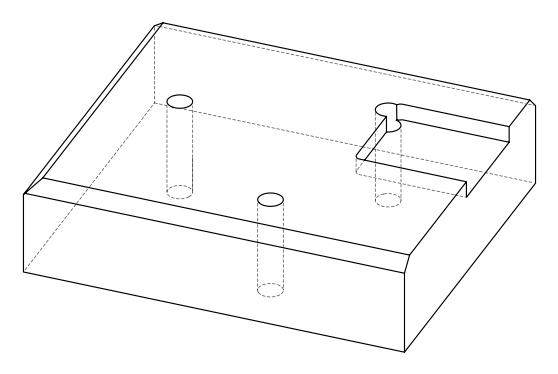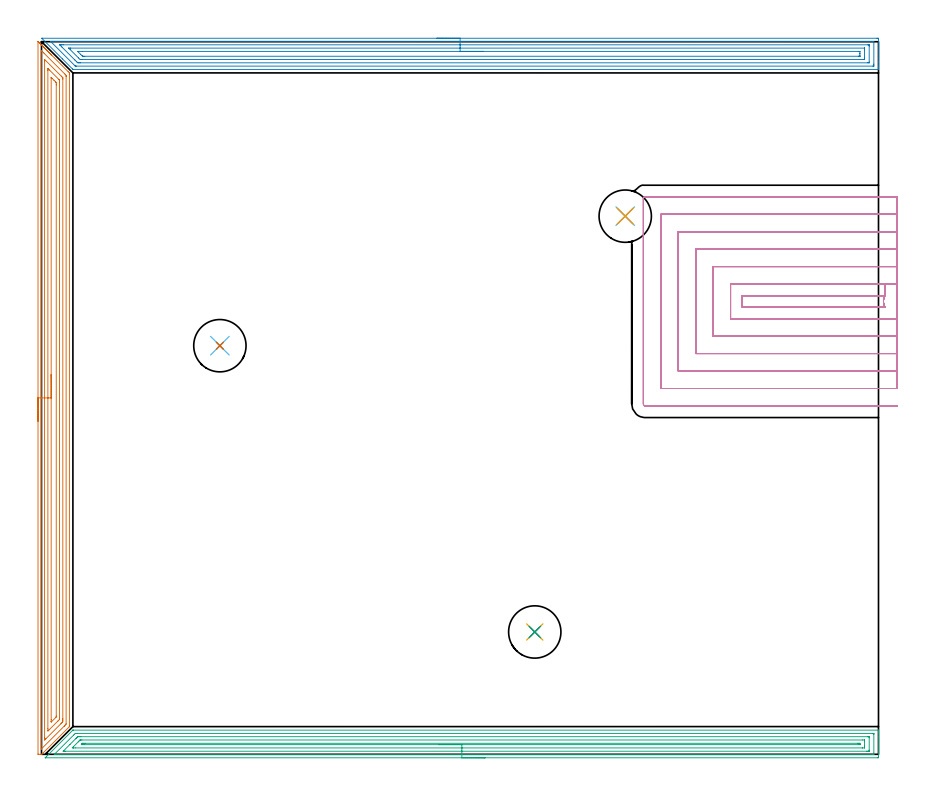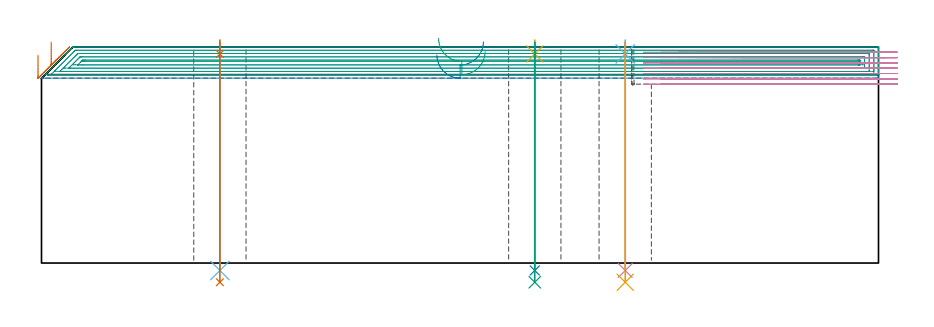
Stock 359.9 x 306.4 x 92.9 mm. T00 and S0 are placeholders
(PLAN: 13 operations, 8 tool changes, 72.8 min)
(1 AREA_MILL | FG_CHAMFER_SURFACE | UGT0205_001 | 12.08 min | 27925 mm3)
(2 AREA_MILL_1 | FG_CHAMFER_SURFACE_1 | UGT0205_001 | 14.41 min | 31508 mm3)
(3 AREA_MILL_2 | FG_CHAMFER_SURFACE_2 | UGT0205_001 | 14.29 min | 24809 mm3)
(4 MILL_OPEN_POCKET | POCKET_OPEN | NXT0201_013 | Follow Part, ap 2.5, ae 75% | 29.44 min | 169359 mm3)
(5 SPOT_DRILL | STEP1HOLE | NXT0321_9005460120000 | 0.05 min | 171 mm3)
(6 SPOT_DRILL_1 | STEP1HOLE_1 | NXT0321_9005460120000 | 0.05 min | 152 mm3)
(7 SPOT_DRILL_2 | STEP1HOLE_2 | NXT0321_9005460120000 | 0.05 min | 198 mm3)
(8 DRILL_THROUGH_HOLE_INTO_CENTER | STEP1HOLE | NXT0301_065 | 0.39 min | 6277 mm3)
(9 DRILL_TO_ENLARGE_THROUGH_HOLE | STEP1HOLE | UGT0301_054 | 0.41 min | 30438 mm3)
(10 DRILL_THROUGH_HOLE_INTO_CENTER_1 | STEP1HOLE_1 | NXT0301_065 | 0.39 min | 6152 mm3)
(11 DRILL_TO_ENLARGE_THROUGH_HOLE_1 | STEP1HOLE_1 | UGT0301_054 | 0.41 min | 28437 mm3)
(12 DRILL_THROUGH_HOLE_INTO_CENTER_2 | STEP1HOLE_2 | NXT0301_065 | 0.39 min | 6296 mm3)
(13 DRILL_TO_ENLARGE_THROUGH_HOLE_2 | STEP1HOLE_2 | UGT0301_054 | 0.41 min | 30416 mm3)
(TOOL UGT0205_001 | Chamfer Mill 20 x 3 x 45 deg. | D20 FL50 Z2)
(TOOL NXT0201_013 | ENDMILL 10mm | D10 FL30 Z4)
(TOOL NXT0321_9005460120000 | NC Spot Drill, 142deg, 12mm, Carbide, Uncoated | D12 PA142 FL30 Z2)
(TOOL NXT0301_065 | Carbide Drill 9.4mm [860.1-0940-075A1-MM 2214] | D9.4 PA140 FL98 Z2)
(TOOL UGT0301_054 | Twist Drill 22.5 mm | D22.5 PA118 FL155 Z2)
(OP 1 AREA_MILL)
G17 G21 G94 G90
T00 M6
G54
G17 G0 G90 X-1.5 Y143.247 S1061 M3
G43 Z102.9 H0
Z89.4
G94 G1 Y143.285 Z88.529 F250.
Y143.399 Z87.664
Y143.587 Z86.812
Y143.85 Z85.98
Y144.184 Z85.174
Y144.586 Z84.4
Y145.055 Z83.664
Y145.586 Z82.972
Y146.176 Z82.329
Y146.819 Z81.74
Y147.511 Z81.209
Y148.247 Z80.74
Y149.02 Z80.337
Y149.826 Z80.003
Y150.658 Z79.741
Y151.51 Z79.552
Y152.375 Z79.438
Y153.247 Z79.4
X-1.499 Y306.361
X-1.498 Y306.475
X-1.496 Y306.48 Z79.402
X-1.494 Y306.481 Z79.404
X-1.485 Y306.48 Z79.413
X-1.187 Y306.186 Z79.713
X-0.963 Y305.963 Z79.933
X-0.886 Y305.885 Z80.013
X-0.745 Y305.744 Z80.154
X-0.667 Y305.668 Z80.229
X-0.589 Y305.588 Z80.311
X-0.451 Y305.45 Z80.449
X-0.371 Y305.372 Z80.525
X-0.291 Y305.29 Z80.608
X-0.156 Y305.156 Z80.743
X-0.075 Y305.076 Z80.821
X0.007 Y304.993 Z80.906
X0.138 Y304.862 Z81.037
X0.22 Y304.78 Z81.117
X0.304 Y304.695 Z81.203
X0.432 Y304.567 Z81.331
X0.516 Y304.484 Z81.412
X0.602 Y304.398 Z81.501
X0.726 Y304.273 Z81.625
X0.812 Y304.189 Z81.708
X0.899 Y304.1 Z81.799
X1.02 Y303.979 Z81.92
X1.108 Y303.893 Z82.004
X1.197 Y303.803 Z82.096
X1.314 Y303.685 Z82.214
X1.404 Y303.597 Z82.3
X1.494 Y303.505 Z82.394
X1.609 Y303.391 Z82.508
X1.7 Y303.301 Z82.596
X1.792 Y303.207 Z82.691
X1.903 Y303.097 Z82.802
X1.996 Y303.005 Z82.892
X2.089 Y302.91 Z82.989
X2.197 Y302.802 Z83.096
X2.291 Y302.709 Z83.188
X2.387 Y302.612 Z83.286
X2.491 Y302.508 Z83.391
X2.587 Y302.414 Z83.483
X2.685 Y302.315 Z83.584
X2.785 Y302.214 Z83.685
X2.883 Y302.118 Z83.779
X2.982 Y302.017 Z83.882
X3.079 Y301.92 Z83.979
X3.179 Y301.822 Z84.075
X3.28 Y301.72 Z84.179
X3.374 Y301.626 Z84.273
X3.475 Y301.526 Z84.371
X3.577 Y301.422 Z84.477
X3.668 Y301.332 Z84.567
X3.771 Y301.23 Z84.667
X3.875 Y301.125 Z84.774
X3.962 Y301.037 Z84.862
X4.067 Y300.935 Z84.963
X4.172 Y300.827 Z85.072
X4.256 Y300.743 Z85.156
X4.362 Y300.639 Z85.259
X11.463 Y293.539 Z92.36
X11.918 Y293.081 Z92.817
X12.002 Y292.995 Z92.881
X12. Y292.496 Z92.9
Y12.212
X11.999 Y11.905 Z92.885
X11.918 Y11.817 Z92.817
X0.22 Y0.119 Z81.118
X0.112 Y0.013 Z81.01
X0.095 Y0.001 Z80.992
X-0.075 Y0. Z80.824
X-0.228 Z80.672
X-1.208 Z79.691
X-1.493 Y0.01 Z79.405
X-1.5 Y0.073 Z79.4
Y153.247
X-0.086 Z80.814
X-0.085 Y302.325 Z80.815
X-0.075 Y302.613 Z80.825
X0.232 Y302.315 Z81.132
X0.812 Y301.737 Z81.712
X1.127 Y301.422 Z82.027
X10.053 Y292.496 Z90.953
X10.575 Y291.963 Z91.475
X10.585 Y291.603 Z91.485
X10.586 Y291.593 Z91.486
X10.585 Y13.095 Z91.485
X10.575 Y12.937 Z91.475
X10.218 Y12.572 Z91.118
X9.862 Y12.212 Z90.762
X9.775 Y12.124 Z90.675
X0.043 Y2.393 Z80.943
X-0.018 Y2.336 Z80.882
X-0.075 Y2.286 Z80.825
X-0.085 Y2.393 Z80.815
Y2.403
X-0.086 Y153.247 Z80.814
X1.329 Z82.229
Y297.852
X1.33 Y298.224 Z82.23
X1.334 Y298.744 Z82.234
X1.335 Y298.75 Z82.235
X1.35 Y298.744 Z82.25
X1.7 Y298.399 Z82.6
X8.497 Y291.603 Z89.397
X8.8 Y291.298 Z89.7
X9.091 Y291. Z89.991
X9.161 Y290.927 Z90.061
X9.165 Y290.835 Z90.065
X9.168 Y290.711 Z90.068
X9.171 Y290.338 Z90.071
Y15.409
Y14.89
X9.169 Y14.519 Z90.069
X9.164 Y13.997 Z90.064
X8.993 Y13.804 Z89.893
X8.8 Y13.604 Z89.7
X8.553 Y13.353 Z89.453
X8.306 Y13.105 Z89.206
X1.877 Y6.678 Z82.777
X1.7 Y6.503 Z82.6
X1.427 Y6.238 Z82.327
X1.335 Y6.167 Z82.235
X1.332 Y6.255 Z82.232
X1.33 Y6.336 Z82.23
X1.329 Y6.856 Z82.229
X1.328 Y7.23 Z82.228
X1.329 Y153.247 Z82.229
X2.743 Z83.643
X2.744 Y294.124 Z83.644
Y294.281
X2.75 Y294.875 Z83.65
X2.753 Y294.886 Z83.653
X2.789 Y294.854 Z83.689
X2.872 Y294.775 Z83.772
X3.037 Y294.613 Z83.937
X3.37 Y294.281 Z84.27
X7.428 Y290.223 Z88.328
X7.629 Y290.018 Z88.529
X7.728 Y289.914 Z88.628
X7.75 Y289.889 Z88.65
X7.753 Y289.866 Z88.653
X7.755 Y289.818 Z88.655
X7.757 Y289.082 Z88.657
Y288.925
Y15.782
X7.752 Y15.051 Z88.652
X7.75 Y15.012 Z88.65
X7.728 Y14.987 Z88.628
X7.639 Y14.89 Z88.539
X7.332 Y14.581 Z88.232
X7.025 Y14.274 Z87.925
X3.178 Y10.427 Z84.078
X3.024 Y10.275 Z83.924
X2.878 Y10.134 Z83.778
X2.75 Y10.013 Z83.65
X2.745 Y10.268 Z83.645
X2.743 Y11.163 Z83.643
Y153.247
X4.157 Z85.057
X4.158 Y290.711 Z85.058
X4.159 Y290.915 Z85.059
X4.161 Y290.985 Z85.061
X4.163 Y291.023 Z85.063
X4.232 Y290.959 Z85.132
X4.362 Y290.836 Z85.262
X4.49 Y290.711 Z85.39
X5.384 Y289.818 Z86.284
X6.138 Y289.063 Z87.038
X6.273 Y288.925 Z87.173
X6.318 Y288.872 Z87.218
X6.336 Y288.843 Z87.236
X6.338 Y288.821 Z87.238
X6.341 Y288.721 Z87.241
X6.343 Y288.033 Z87.243
Y287.826
X6.342 Y16.469 Z87.242
X6.34 Y16.262 Z87.24
X6.336 Y16.125 Z87.236
X6.33 Y16.04 Z87.23
X6.111 Y15.809 Z87.011
X4.331 Y14.029 Z85.231
X4.297 Y13.997 Z85.197
X4.234 Y13.944 Z85.134
X4.163 Y13.908 Z85.063
X4.16 Y13.997 Z85.06
X4.158 Y14.082 Z85.058
X4.157 Y14.204 Z85.057
Y14.89
Y153.247
Y154.118 Z85.095
Y154.983 Z85.209
Y155.835 Z85.398
Y156.667 Z85.66
Y157.473 Z85.994
Y158.247 Z86.397
Y158.982 Z86.866
Y159.674 Z87.397
Y160.318 Z87.986
Y160.907 Z88.629
Y161.438 Z89.321
Y161.907 Z90.057
Y162.31 Z90.831
Y162.644 Z91.637
Y162.906 Z92.469
Y163.095 Z93.321
Y163.209 Z94.186
Y163.247 Z95.057
G0 Z102.9
M5
M2
(OP 2 AREA_MILL_1)
G17 G21 G94 G90
T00 M6
G54
G17 G0 G90 X170. Y307.9 S1061 M3
G43 Z102.9 H0
Z89.5
G94 G1 X170.038 Z88.628 F250.
X170.152 Z87.763
X170.341 Z86.912
X170.603 Z86.08
X170.937 Z85.274
X171.34 Z84.5
X171.808 Z83.764
X172.34 Z83.072
X172.929 Z82.429
X173.572 Z81.84
X174.264 Z81.308
X175. Z80.84
X175.774 Z80.437
X176.58 Z80.103
X177.412 Z79.841
X178.264 Z79.652
X179.128 Z79.538
X180. Z79.5
X359.271
X359.66 Y307.896 Z79.502
X359.89 Y307.892 Z79.506
X359.9 Y307.659 Z79.739
Y297.659 Z89.735
Y296.249 Z91.148
Y295.889 Z91.506
Y295.169 Z92.23
Y294.909 Z92.49
Y294.525 Z92.866
X359.891 Y294.503 Z92.888
X359.719 Y294.5 Z92.9
X13.694
X13.505 Y294.504 Z92.889
X13.472 Y294.53 Z92.864
X13.334 Y294.665 Z92.732
X8.986 Y299.014 Z88.386
X0.282 Y307.718 Z79.68
X0.167 Y307.839 Z79.559
X0.118 Y307.893 Z79.505
X0.251 Y307.899 Z79.501
X0.282 Y307.9 Z79.5
X180.
Y306.486 Z80.914
X357.509 Y306.485 Z80.915
X357.89 Y306.475 Z80.925
X357.894 Y306.356 Z81.044
X357.899 Y306.099 Z81.301
X357.9 Y296.774 Z90.626
X357.898 Y296.363 Z91.037
X357.89 Y295.949 Z91.451
X357.882 Y295.92 Z91.48
X357.862 Y295.918 Z91.482
X357.809 Y295.916 Z91.484
X357.7 Y295.915 Z91.485
X357.483 Y295.914 Z91.486
X15.009
X14.576 Y295.919 Z91.481
X14.552 Y295.921 Z91.479
X14.516 Y295.945 Z91.455
X14.428 Y296.027 Z91.373
X14.299 Y296.152 Z91.248
X4.305 Y306.145 Z81.255
X4.089 Y306.364 Z81.036
X4.007 Y306.451 Z80.949
X3.983 Y306.479 Z80.921
X4.014 Y306.481 Z80.919
X4.111 Y306.484 Z80.916
X4.305 Y306.486 Z80.914
X180.
Y305.072 Z82.328
X355.361 Y305.071 Z82.329
X355.695 Y305.069 Z82.331
X355.806 Y305.068 Z82.332
X355.885 Y305.065 Z82.335
X355.891 Y304.944 Z82.456
X355.897 Y304.741 Z82.659
X355.899 Y304.538 Z82.862
Y297.659 Z89.741
Y297.457 Z89.943
X355.894 Y297.389 Z90.011
X355.89 Y297.34 Z90.06
X355.86 Y297.335 Z90.065
X355.695 Y297.333 Z90.067
X355.134 Y297.329 Z90.071
X16.823
X16.262 Y297.33 Z90.07
X15.929 Y297.332 Z90.068
X15.6 Y297.335 Z90.065
X15.252 Y297.659 Z89.741
X15.035 Y297.867 Z89.533
X14.355 Y298.544 Z88.856
X14.141 Y298.758 Z88.642
X8.776 Y304.123 Z83.277
X8.161 Y304.741 Z82.659
X7.882 Y305.027 Z82.373
X7.857 Y305.065 Z82.335
X7.882 Y305.066 Z82.334
X8.443 Y305.07 Z82.33
X8.776 Y305.071 Z82.329
X9.336 Y305.072 Z82.328
X180.
Y303.657 Z83.743
X353.778
X353.835 Y303.656 Z83.744
X353.875 Y303.653 Z83.748
X353.89 Y303.65 Z83.75
X353.892 Y303.628 Z83.772
X353.897 Y303.411 Z83.989
X353.9 Y302.977 Z84.423
Y299.436 Z87.964
X353.897 Y298.99 Z88.41
X353.892 Y298.771 Z88.629
X353.89 Y298.75 Z88.65
X353.865 Y298.747 Z88.653
X353.805 Y298.744 Z88.656
X353.706 Y298.743 Z88.657
X17.516
X16.823 Y298.747 Z88.653
X16.616 Y298.75 Z88.65
X15.929 Y299.42 Z87.98
X12.352 Y302.996 Z84.404
X11.945 Y303.407 Z83.993
X11.748 Y303.61 Z83.79
X11.71 Y303.651 Z83.749
X11.735 Y303.653 Z83.747
X11.793 Y303.655 Z83.745
X12.352 Y303.657 Z83.743
X12.553
X180.
Y302.243 Z85.157
X351.224
X351.384 Y302.241 Z85.159
X351.702 Y302.237 Z85.163
X351.89 Y302.233 Z85.167
X351.894 Y302.181 Z85.219
X351.896 Y302.085 Z85.315
X351.9 Y301.416 Z85.984
Y301.2 Z86.2
Y300.315 Z87.085
X351.899 Y300.231 Z87.169
X351.898 Y300.189 Z87.211
X351.894 Y300.17 Z87.23
X351.892 Y300.165 Z87.235
X351.861 Y300.163 Z87.237
X351.543 Y300.158 Z87.242
X351.383 Y300.157 Z87.243
X351.224
X18.611
X17.874 Y300.159 Z87.241
X17.717 Y300.162 Z87.238
X17.668 Y300.164 Z87.236
X17.608 Y300.204 Z87.196
X17.492 Y300.315 Z87.085
X16.823 Y300.976 Z86.424
X15.714 Y302.085 Z85.315
X15.646 Y302.158 Z85.242
X15.594 Y302.216 Z85.184
X15.58 Y302.237 Z85.163
X15.61 Y302.238 Z85.162
X15.771 Y302.242 Z85.158
X17.558 Y302.243 Z85.157
X180.
X180.872 Z85.195
X181.736 Z85.309
X182.588 Z85.498
X183.42 Z85.76
X184.226 Z86.094
X185. Z86.497
X185.736 Z86.965
X186.428 Z87.496
X187.071 Z88.086
X187.66 Z88.729
X188.192 Z89.421
X188.66 Z90.157
X189.063 Z90.931
X189.397 Z91.737
X189.659 Z92.569
X189.848 Z93.42
X189.962 Z94.285
X190. Z95.157
G0 Z102.9
M5
M2
(OP 3 AREA_MILL_2)
G17 G21 G94 G90
T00 M6
G54
G17 G0 G90 X190.75 Y-1.5 S1061 M3
G43 Z102.9 H0
Z91.
G94 G1 X190.712 Z90.128 F250.
X190.598 Z89.263
X190.409 Z88.412
X190.147 Z87.58
X189.813 Z86.774
X189.41 Z86.
X188.941 Z85.264
X188.41 Z84.572
X187.821 Z83.929
X187.178 Z83.34
X186.486 Z82.808
X185.75 Z82.34
X184.976 Z81.937
X184.17 Z81.603
X183.338 Z81.341
X182.486 Z81.152
X181.621 Z81.038
X180.75 Z81.
X1.708
X1.614 Y-1.496 Z81.002
X1.613 Y-1.495 Z81.003
X1.614 Y-1.485 Z81.013
X2.198 Y-0.902 Z81.598
X13.242 Y10.142 Z92.641
X13.494 Y10.396 Z92.893
X13.497 Y10.397 Z92.894
X13.501 Y10.398
X13.81 Y10.4 Z92.9
X359.738
X359.89 Y10.397 Z92.888
X359.893 Y10.347 Z92.838
X359.9 Y9.964 Z92.463
Y9.56 Z92.059
Y8.91 Z91.405
Y7.693 Z90.19
Y7.126 Z89.62
Y-0.902 Z81.596
X359.898 Y-1.187 Z81.31
X359.89 Y-1.492 Z81.006
X359.586 Y-1.499 Z80.999
X180.75 Y-1.5 Z81.
Y-0.086 Z82.414
X5.78
X5.704 Y-0.084 Z82.416
X5.552 Y-0.079 Z82.421
X5.485 Y-0.075 Z82.425
X5.504 Y-0.052 Z82.448
X5.542 Y-0.01 Z82.49
X5.66 Y0.11 Z82.61
X5.78 Y0.23 Z82.73
X13.814 Y8.264 Z90.764
X14.139 Y8.585 Z91.085
X14.471 Y8.91 Z91.41
X14.559 Y8.979 Z91.479
X14.633 Y8.983 Z91.483
X14.707 Y8.984 Z91.484
X15.523 Y8.986 Z91.486
X357.582 Y8.985 Z91.485
X357.734 Y8.984 Z91.484
X357.835 Y8.98 Z91.48
X357.891 Y8.976 Z91.476
X357.894 Y8.965 Z91.465
X357.897 Y8.91 Z91.41
X357.9 Y8.516 Z91.016
Y0.488 Z82.988
X357.897 Y-0.01 Z82.49
X357.894 Y-0.058 Z82.442
X357.891 Y-0.077 Z82.423
X357.81 Y-0.081 Z82.419
X357.658 Y-0.085 Z82.415
X357.582 Y-0.086 Z82.414
X180.75
Y1.328 Z83.828
X10.243 Y1.329 Z83.829
X9.796
X9.374 Y1.334 Z83.834
X9.35 Y1.335 Z83.835
Y1.343 Z83.843
Y1.35 Z83.85
X12.24 Y4.241 Z86.741
X14.707 Y6.708 Z89.208
X14.916 Y6.916 Z89.416
X15.128 Y7.126 Z89.626
X15.368 Y7.357 Z89.857
X15.599 Y7.564 Z90.064
X16.049 Y7.569 Z90.069
X16.492 Y7.571 Z90.071
X16.939
X355.274
X355.72 Y7.569 Z90.069
X355.868 Y7.567 Z90.067
X355.885 Y7.565 Z90.065
X355.891 Y7.52 Z90.02
X355.897 Y7.425 Z89.925
X355.899 Y7.305 Z89.805
X355.9 Y7.126 Z89.626
X355.899 Y1.774 Z84.274
X355.898 Y1.596 Z84.096
X355.89 Y1.415 Z83.915
X355.878 Y1.335 Z83.835
X355.831 Y1.333 Z83.833
X355.72 Y1.33 Z83.83
X355.273 Y1.329 Z83.829
X354.828 Y1.328 Z83.828
X180.75
Y2.743 Z85.243
X14.53
X13.814 Y2.744 Z85.244
X13.735 Y2.745 Z85.245
X13.222 Y2.761 Z85.261
X13.814 Y3.365 Z85.865
X15.79 Y5.342 Z87.842
X16.142 Y5.692 Z88.192
X16.492 Y6.039 Z88.539
X16.593 Y6.133 Z88.633
X16.624 Y6.15 Z88.65
X16.671 Y6.153 Z88.653
X16.773 Y6.155 Z88.655
X16.977 Y6.157 Z88.657
X17.385
X353.119
X353.865 Y6.156 Z88.656
X353.886 Y6.154 Z88.654
X353.891 Y6.152 Z88.652
X353.894 Y6.144 Z88.644
X353.898 Y6.093 Z88.593
X353.899 Y5.991 Z88.491
X353.9 Y5.786 Z88.286
Y3.593 Z86.093
X353.899 Y3.129 Z85.629
X353.897 Y2.915 Z85.415
X353.893 Y2.808 Z85.308
X353.89 Y2.759 Z85.259
X353.852 Y2.748 Z85.248
X353.042 Y2.743 Z85.243
X352.965
X180.75
Y4.157 Z86.657
X18.277
X17.677 Y4.158 Z86.658
X17.385 Y4.16 Z86.66
X17.109 Y4.164 Z86.664
X17.351 Y4.45 Z86.95
X17.367 Y4.468 Z86.968
X17.385 Y4.487 Z86.987
X17.56 Y4.656 Z87.156
X17.626 Y4.715 Z87.215
X17.652 Y4.736 Z87.236
X17.685 Y4.737 Z87.237
X17.986 Y4.742 Z87.242
X18.277 Y4.743 Z87.243
X18.877
X350.963
X351.257 Y4.742 Z87.242
X351.861 Y4.738 Z87.238
X351.879 Y4.737 Z87.237
X351.892 Y4.707 Z87.207
X351.898 Y4.45 Z86.95
X351.899 Y4.289 Z86.789
X351.898 Y4.209 Z86.709
X351.894 Y4.17 Z86.67
X351.891 Y4.165 Z86.665
X351.881 Y4.162 Z86.662
X351.843 Y4.159 Z86.659
X351.55 Y4.157 Z86.657
X180.75
X179.878 Z86.695
X179.013 Z86.809
X178.162 Z86.998
X177.33 Z87.26
X176.524 Z87.594
X175.75 Z87.997
X175.014 Z88.465
X174.322 Z88.996
X173.679 Z89.586
X173.089 Z90.229
X172.558 Z90.921
X172.09 Z91.657
X171.687 Z92.431
X171.353 Z93.237
X171.091 Z94.069
X170.902 Z94.92
X170.788 Z95.785
X170.75 Z96.657
G0 Z102.9
M5
M2
(OP 4 MILL_OPEN_POCKET)
G17 G21 G94 G90
T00 M6
G54
G17 G0 G90 X367.9 Y202.2 S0 M3
G43 Z102.9 H0
Z90.614
G94 G1 X364.9 F250.
X362.662 F500.
Y197.2
G3 X362.662 Y192.3 R5.
G1 X301.3
Y197.2
X362.662
Y202.2
X296.3
Y187.3
X364.9
X367.9 F250.
Y209.7
X364.9
X288.8 F500.
Y179.8
X364.9
X367.9 F250.
Y217.2
X364.9
X281.3 F500.
Y172.3
X364.9
X367.9 F250.
Y224.7
X364.9
X273.8 F500.
Y164.8
X364.9
X367.9 F250.
Y232.2
X364.9
X266.3 F500.
Y157.3
X364.9
X367.9 F250.
Y239.7
X364.9
X259.6 F500.
G3 X258.926 Y239.33 R0.8
G1 X258.8 Y239.134
Y150.6
G3 X259.6 Y149.8 R0.8
G1 X364.9
X367.9 F250.
G0 Y202.2 Z88.329
G1 X364.9
X362.662 F500.
Y197.2
G3 X362.662 Y192.3 R5.
G1 X301.3
Y197.2
X362.662
Y202.2
X296.3
Y187.3
X364.9
X367.9 F250.
Y209.7
X364.9
X288.8 F500.
Y179.8
X364.9
X367.9 F250.
Y217.2
X364.9
X281.3 F500.
Y172.3
X364.9
X367.9 F250.
Y224.7
X364.9
X273.8 F500.
Y164.8
X364.9
X367.9 F250.
Y232.2
X364.9
X266.3 F500.
Y157.3
X364.9
X367.9 F250.
Y239.7
X364.9
X259.6 F500.
G3 X258.926 Y239.33 R0.8
G1 X258.8 Y239.134
Y150.6
G3 X259.6 Y149.8 R0.8
G1 X364.9
X367.9 F250.
G0 Y202.2 Z86.043
G1 X364.9
X362.662 F500.
Y197.2
G3 X362.662 Y192.3 R5.
G1 X301.3
Y197.2
X362.662
Y202.2
X296.3
Y187.3
X364.9
X367.9 F250.
Y209.7
X364.9
X288.8 F500.
Y179.8
X364.9
X367.9 F250.
Y217.2
X364.9
X281.3 F500.
Y172.3
X364.9
X367.9 F250.
Y224.7
X364.9
X273.8 F500.
Y164.8
X364.9
X367.9 F250.
Y232.2
X364.9
X266.3 F500.
Y157.3
X364.9
X367.9 F250.
Y239.7
X364.9
X259.6 F500.
G3 X258.926 Y239.33 R0.8
G1 X258.8 Y239.134
Y150.6
G3 X259.6 Y149.8 R0.8
G1 X364.9
X367.9 F250.
G0 Y202.2 Z83.757
G1 X364.9
X362.662 F500.
Y197.2
G3 X362.662 Y192.3 R5.
G1 X301.3
Y197.2
X362.662
Y202.2
X296.3
Y187.3
X364.9
X367.9 F250.
Y209.7
X364.9
X288.8 F500.
Y179.8
X364.9
X367.9 F250.
Y217.2
X364.9
X281.3 F500.
Y172.3
X364.9
X367.9 F250.
Y224.7
X364.9
X273.8 F500.
Y164.8
X364.9
X367.9 F250.
Y232.2
X364.9
X266.3 F500.
Y157.3
X364.9
X367.9 F250.
Y239.7
X364.9
X259.6 F500.
G3 X258.926 Y239.33 R0.8
G1 X258.8 Y239.134
Y150.6
G3 X259.6 Y149.8 R0.8
G1 X364.9
X367.9 F250.
G0 Y202.2 Z81.471
G1 X364.9
X362.662 F500.
Y197.2
G3 X362.662 Y192.3 R5.
G1 X301.3
Y197.2
X362.662
Y202.2
X296.3
Y187.3
X364.9
X367.9 F250.
Y209.7
X364.9
X288.8 F500.
Y179.8
X364.9
X367.9 F250.
Y217.2
X364.9
X281.3 F500.
Y172.3
X364.9
X367.9 F250.
Y224.7
X364.9
X273.8 F500.
Y164.8
X364.9
X367.9 F250.
Y232.2
X364.9
X266.3 F500.
Y157.3
X364.9
X367.9 F250.
Y239.7
X364.9
X259.6 F500.
G3 X258.926 Y239.33 R0.8
G1 X258.8 Y239.134
Y150.6
G3 X259.6 Y149.8 R0.8
G1 X364.9
X367.9 F250.
G0 Y202.2 Z79.186
G1 X364.9
X362.662 F500.
Y197.2
G3 X362.662 Y192.3 R5.
G1 X301.3
Y197.2
X362.662
Y202.2
X296.3
Y187.3
X364.9
X367.9 F250.
Y209.7
X364.9
X288.8 F500.
Y179.8
X364.9
X367.9 F250.
Y217.2
X364.9
X281.3 F500.
Y172.3
X364.9
X367.9 F250.
Y224.7
X364.9
X273.8 F500.
Y164.8
X364.9
X367.9 F250.
Y232.2
X364.9
X266.3 F500.
Y157.3
X364.9
X367.9 F250.
Y239.7
X364.9
X259.6 F500.
G3 X258.926 Y239.33 R0.8
G1 X258.8 Y239.134
Y150.6
G3 X259.6 Y149.8 R0.8
G1 X364.9
X367.9 F250.
G0 Y202.2 Z76.9
G1 X364.9
X362.662 F500.
Y197.2
G3 X362.662 Y192.3 R5.
G1 X301.3
Y197.2
X362.662
Y202.2
X296.3
Y187.3
X364.9
X367.9 F250.
Y209.7
X364.9
X288.8 F500.
Y179.8
X364.9
X367.9 F250.
Y217.2
X364.9
X281.3 F500.
Y172.3
X364.9
X367.9 F250.
Y224.7
X364.9
X273.8 F500.
Y164.8
X364.9
X367.9 F250.
Y232.2
X364.9
X266.3 F500.
Y157.3
X364.9
X367.9 F250.
Y239.7
X364.9
X259.6 F500.
G3 X258.926 Y239.33 R0.8
G1 X258.8 Y239.134
Y150.6
G3 X259.6 Y149.8 R0.8
G1 X364.9
X367.9 F250.
G0 Z102.9
M5
M2
(OP 5 SPOT_DRILL)
G17 G21 G94 G90
T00 M6
G54
G17 G0 G90 X212.1 Y52.6 S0 M3
G43 Z102.9 H0
G94 G81 G98 Z89.9 F250. R95.9
G80
M5
M2
(OP 6 SPOT_DRILL_1)
G17 G21 G94 G90
T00 M6
G54
G17 G0 G90 X251. Y231.4 S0 M3
G43 Z102.9 H0
G94 G81 G98 Z89.9 F250. R95.9
G80
M5
M2
(OP 7 SPOT_DRILL_2)
G17 G21 G94 G90
T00 M6
G54
G17 G0 G90 X76.7 Y175.7 S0 M3
G43 Z102.9 H0
G94 G81 G98 Z89.9 F250. R95.9
G80
M5
M2
(OP 8 DRILL_THROUGH_HOLE_INTO_CENTER)
G17 G21 G94 G90
T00 M6
G54
G17 G0 G90 X212.1 Y52.6 S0 M3
G43 Z102.9 H1
G94 G73 G98 Z-3.211 F250. Q8.737 R94.9
G80
M5
M2
(OP 9 DRILL_TO_ENLARGE_THROUGH_HOLE)
G17 G21 G94 G90
T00 M6
G54
G17 G0 G90 X212.1 Y52.6 S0 M3
G43 Z102.9 H0
G94 G73 G98 Z-8.26 F250. Q20.232 R94.9
G80
M5
M2
(OP 10 DRILL_THROUGH_HOLE_INTO_CENTER_1)
G17 G21 G94 G90
T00 M6
G54
G17 G0 G90 X251. Y231.4 S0 M3
G43 Z102.9 H1
G94 G73 G98 Z-3.211 F250. Q8.737 R94.9
G80
M5
M2
(OP 11 DRILL_TO_ENLARGE_THROUGH_HOLE_1)
G17 G21 G94 G90
T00 M6
G54
G17 G0 G90 X251. Y231.4 S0 M3
G43 Z102.9 H0
G94 G73 G98 Z-8.26 F250. Q20.232 R94.9
G80
M5
M2
(OP 12 DRILL_THROUGH_HOLE_INTO_CENTER_2)
G17 G21 G94 G90
T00 M6
G54
G17 G0 G90 X76.7 Y175.7 S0 M3
G43 Z102.9 H1
G94 G73 G98 Z-3.211 F250. Q8.737 R94.9
G80
M5
M2
(OP 13 DRILL_TO_ENLARGE_THROUGH_HOLE_2)
G17 G21 G94 G90
T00 M6
G54
G17 G0 G90 X76.7 Y175.7 S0 M3
G43 Z102.9 H0
G94 G73 G98 Z-8.26 F250. Q20.232 R94.9
G80
M5
M2
